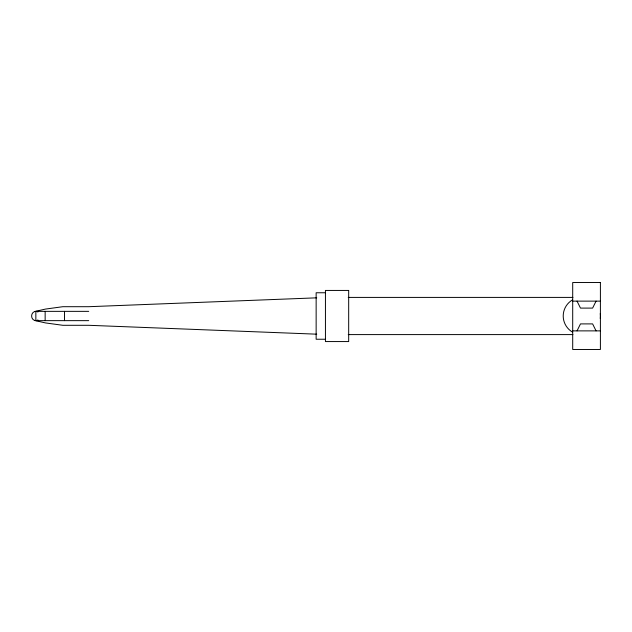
<?xml version="1.0" encoding="UTF-8"?>
<svg xmlns="http://www.w3.org/2000/svg" width="632" height="632" viewBox="0 0 632 632"><rect width="100%" height="100%" fill="white"/><g stroke="black" fill="none" stroke-linecap="round" stroke-linejoin="round"><path stroke-width="0.95" d="M577.04 330.876L580.492 323.9L592.611 323.9L596.063 330.876M596.063 301.124L592.611 308.1L580.492 308.1L577.04 301.124M34.752 311.513L45.425 309.088L62.821 306.702L88.717 306.702L316.727 297.83M325.44 292.758L316.142 292.758L316.142 339.242L325.44 339.242M348.24 297.411L572.924 297.403M572.703 301.124L600.4 301.124M88.717 311.355L35.85 311.355L35.85 320.645L88.717 320.645M572.703 330.876L600.4 330.876M348.24 334.597L572.924 334.597M316.727 334.178L88.717 325.298L62.829 325.298L45.425 322.913L34.752 320.487M64.527 311.355L64.527 320.645M45.148 311.355L45.148 320.645M37.975 320.029A4.645 4.25 -90 0 1 31.6 316A4.645 4.25 -90 0 1 37.975 311.971M600.242 313.575A18.597 18.597 0 0 1 600.242 318.425M572.505 332.1A18.597 18.597 0 0 1 572.505 299.9M600.4 282.528L572.703 282.528L572.703 349.472L600.4 349.472L600.4 282.528M348.682 290.436L325.44 290.436L325.44 341.564L348.682 341.564L348.682 290.436"/></g></svg>
